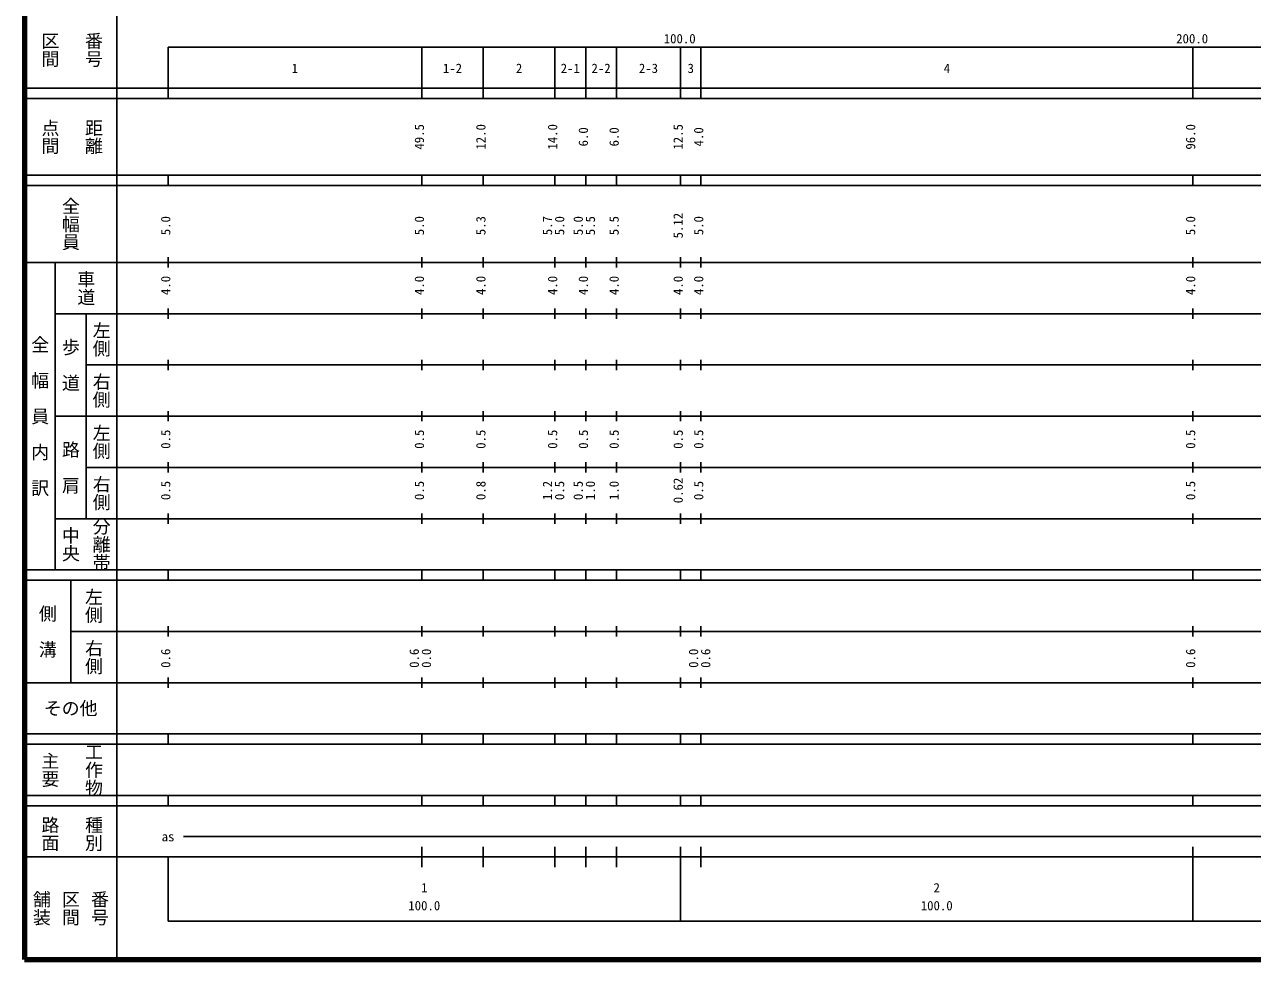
# Model space of a CAD drawing. Units: millimetres on the paper, enlarged 1000 times. Extents: x 40000 to 680000, y 20000 to 380000.
# Drawn here: x 40000 to 279611, y 20000 to 202409 of the extents above; entities that cross this region are included whole.
import ezdxf
from ezdxf.enums import TextEntityAlignment as Align

# ---------------------------------------------------------------- set-up
doc = ezdxf.new("R2010")
doc.units = ezdxf.units.MM
doc.header["$LTSCALE"] = 1000
doc.layers.add('M-TTL', color=2, linetype='Continuous', lineweight=140)
doc.layers.add('M-TTL-BAND', color=7, linetype='Continuous', lineweight=25)
doc.styles.add('@ＭＳ ゴシック', font='')
doc.styles.add('ＭＳ ゴシック', font='')
doc.styles.get('@ＭＳ ゴシック').set_extended_font_data('@MS Gothic')
doc.styles.get('ＭＳ ゴシック').set_extended_font_data('MS Gothic')

msp = doc.modelspace()

# ---------------------------------------------------------------- linework, layer by layer
at = {"layer": 'M-TTL'}
for p, q in [((40000, 380000), (40000, 20000)), ((40000, 20000), (680000, 20000))]:
    msp.add_line(p, q, dxfattribs=at)
at = {"layer": 'M-TTL-BAND'}
for p, q in [((58000, 370000), (58000, 20000)), ((68000, 198000), (579000, 198000)), ((68000, 198000), (68000, 188000)), ((117500, 188000), (117500, 198000)), ((129500, 188000), (129500, 198000)), ((143500, 188000), (143500, 198000)), ((149500, 188000), (149500, 198000)), ((155500, 188000), (155500, 198000)), ((168000, 188000), (168000, 198000)), ((172000, 188000), (172000, 198000)), ((268000, 188000), (268000, 198000)), ((40000, 190000), (579000, 190000)), ((40000, 188000), (579000, 188000)), ((40000, 173000), (579000, 173000)), ((68000, 171000), (68000, 173000)), ((117500, 171000), (117500, 173000)), ((129500, 171000), (129500, 173000)), ((143500, 171000), (143500, 173000)), ((149500, 171000), (149500, 173000)), ((155500, 171000), (155500, 173000)), ((168000, 171000), (168000, 173000)), ((172000, 171000), (172000, 173000)), ((268000, 171000), (268000, 173000)), ((40000, 171000), (579000, 171000)), ((40000, 156000), (579000, 156000)), ((46000, 96000), (46000, 156000)), ((68000, 155000), (68000, 157000)), ((117500, 155000), (117500, 157000)), ((129500, 155000), (129500, 157000)), ((143500, 155000), (143500, 157000)), ((149500, 155000), (149500, 157000)), ((155500, 155000), (155500, 157000)), ((168000, 155000), (168000, 157000)), ((172000, 155000), (172000, 157000)), ((268000, 155000), (268000, 157000)), ((68000, 145000), (68000, 147000)), ((117500, 145000), (117500, 147000)), ((129500, 145000), (129500, 147000)), ((143500, 145000), (143500, 147000)), ((149500, 145000), (149500, 147000)), ((155500, 145000), (155500, 147000)), ((168000, 145000), (168000, 147000)), ((172000, 145000), (172000, 147000)), ((268000, 145000), (268000, 147000)), ((46000, 146000), (579000, 146000)), ((52000, 146000), (52000, 106000)), ((68000, 135000), (68000, 137000)), ((117500, 135000), (117500, 137000)), ((129500, 135000), (129500, 137000)), ((143500, 135000), (143500, 137000)), ((149500, 135000), (149500, 137000)), ((155500, 135000), (155500, 137000)), ((168000, 135000), (168000, 137000)), ((172000, 135000), (172000, 137000)), ((268000, 135000), (268000, 137000)), ((52000, 136000), (579000, 136000)), ((68000, 125000), (68000, 127000)), ((117500, 125000), (117500, 127000)), ((129500, 125000), (129500, 127000)), ((143500, 125000), (143500, 127000)), ((149500, 125000), (149500, 127000)), ((155500, 125000), (155500, 127000)), ((168000, 125000), (168000, 127000)), ((172000, 125000), (172000, 127000)), ((268000, 125000), (268000, 127000)), ((46000, 126000), (579000, 126000)), ((52000, 116000), (579000, 116000)), ((68000, 115000), (68000, 117000)), ((117500, 115000), (117500, 117000)), ((129500, 115000), (129500, 117000)), ((143500, 115000), (143500, 117000)), ((149500, 115000), (149500, 117000)), ((155500, 115000), (155500, 117000)), ((168000, 115000), (168000, 117000)), ((172000, 115000), (172000, 117000)), ((268000, 115000), (268000, 117000)), ((46000, 106000), (579000, 106000)), ((68000, 105000), (68000, 107000)), ((117500, 105000), (117500, 107000)), ((129500, 105000), (129500, 107000)), ((143500, 105000), (143500, 107000)), ((149500, 105000), (149500, 107000)), ((155500, 105000), (155500, 107000)), ((168000, 105000), (168000, 107000)), ((172000, 105000), (172000, 107000)), ((268000, 105000), (268000, 107000)), ((40000, 96000), (579000, 96000)), ((68000, 94000), (68000, 96000)), ((117500, 94000), (117500, 96000)), ((129500, 94000), (129500, 96000)), ((143500, 94000), (143500, 96000)), ((149500, 94000), (149500, 96000)), ((155500, 94000), (155500, 96000)), ((168000, 94000), (168000, 96000)), ((172000, 94000), (172000, 96000)), ((268000, 94000), (268000, 96000)), ((40000, 94000), (579000, 94000)), ((49000, 94000), (49000, 74000)), ((49000, 84000), (579000, 84000)), ((68000, 83000), (68000, 85000)), ((117500, 83000), (117500, 85000)), ((129500, 83000), (129500, 85000)), ((143500, 83000), (143500, 85000)), ((149500, 83000), (149500, 85000)), ((155500, 83000), (155500, 85000)), ((168000, 83000), (168000, 85000)), ((172000, 83000), (172000, 85000)), ((268000, 83000), (268000, 85000)), ((68000, 73000), (68000, 75000)), ((117500, 73000), (117500, 75000)), ((129500, 73000), (129500, 75000)), ((143500, 73000), (143500, 75000)), ((149500, 73000), (149500, 75000)), ((155500, 73000), (155500, 75000)), ((168000, 73000), (168000, 75000)), ((172000, 73000), (172000, 75000)), ((268000, 73000), (268000, 75000)), ((40000, 74000), (579000, 74000)), ((40000, 64000), (579000, 64000)), ((68000, 62000), (68000, 64000)), ((117500, 62000), (117500, 64000)), ((129500, 62000), (129500, 64000)), ((143500, 62000), (143500, 64000)), ((149500, 62000), (149500, 64000)), ((155500, 62000), (155500, 64000)), ((168000, 62000), (168000, 64000)), ((172000, 62000), (172000, 64000)), ((268000, 62000), (268000, 64000)), ((40000, 62000), (579000, 62000)), ((40000, 52000), (579000, 52000)), ((68000, 50000), (68000, 52000)), ((117500, 50000), (117500, 52000)), ((129500, 50000), (129500, 52000)), ((143500, 50000), (143500, 52000)), ((149500, 50000), (149500, 52000)), ((155500, 50000), (155500, 52000)), ((168000, 50000), (168000, 52000)), ((172000, 50000), (172000, 52000)), ((268000, 50000), (268000, 52000)), ((40000, 50000), (579000, 50000)), ((71000, 44000), (293700, 44000)), ((117500, 38000), (117500, 42000)), ((129500, 38000), (129500, 42000)), ((143500, 38000), (143500, 42000)), ((149500, 38000), (149500, 42000)), ((155500, 38000), (155500, 42000)), ((168000, 27500), (168000, 42000)), ((172000, 38000), (172000, 42000)), ((268000, 27500), (268000, 42000)), ((40000, 40000), (579000, 40000)), ((68000, 40000), (68000, 27500)), ((68000, 27500), (579000, 27500))]:
    msp.add_line(p, q, dxfattribs=at)

# ---------------------------------------------------------------- texts
at = {"layer": 'M-TTL-BAND', "style": '@ＭＳ ゴシック'}
for s, p in [('区間', (45000, 197500)), ('番号', (53500, 197500)), ('点間', (45000, 180500)), ('距離', (53500, 180500)), ('全幅員', (49000, 163500)), ('車道', (52000, 151000)), ('左側', (55000, 141000)), ('全\u3000幅\u3000員\u3000内\u3000訳', (43000, 126000)), ('歩\u3000道', (49000, 136000)), ('右側', (55000, 131000)), ('左側', (55000, 121000)), ('路\u3000肩', (49000, 116000)), ('右側', (55000, 111000)), ('分離帯', (55000, 101000)), ('中央', (49000, 101000)), ('左側', (53500, 89000)), ('側\u3000溝', (44500, 84000)), ('右側', (53500, 79000)), ('主要', (45000, 57000)), ('工作物', (53500, 57000)), ('路面', (45000, 44500)), ('種別', (53500, 44500)), ('舗装', (43333, 30000)), ('区間', (49000, 30000)), ('番号', (54667, 30000))]:
    msp.add_text(s, height=2566, rotation=270, dxfattribs=at).set_placement(p, align=Align.MIDDLE_CENTER)
at = {"layer": 'M-TTL-BAND', "style": 'ＭＳ ゴシック'}
for s, p in [('100.0', (167844, 198195)), ('200.0', (267844, 198195)), ('1', (92750, 192405)), ('1-2', (123500, 192405)), ('2', (136500, 192405)), ('2-1', (146500, 192405)), ('2-2', (152500, 192405)), ('2-3', (161750, 192405)), ('3', (170000, 192405)), ('4', (220000, 192405)), ('as', (68000, 42500)), ('1', (118000, 32523)), ('2', (218000, 32523)), ('100.0', (118000, 29033)), ('100.0', (218000, 29033))]:
    msp.add_text(s, height=1833, dxfattribs=at).set_placement(p, align=Align.BOTTOM_CENTER)
for s, p in [('49.5', (118500, 180500)), ('12.0', (130500, 180500)), ('14.0', (144500, 180500)), ('6.0', (150500, 180500)), ('6.0', (156500, 180500)), ('12.5', (169000, 180500)), ('4.0', (173000, 180500)), ('96.0', (269000, 180500)), ('5.12', (169000, 163174)), ('5.0', (69000, 163174)), ('5.0', (118500, 163174)), ('5.3', (130500, 163174)), ('5.7', (143500, 163174)), ('5.0', (145870, 163174)), ('5.0', (149500, 163174)), ('5.5', (151870, 163174)), ('5.5', (156500, 163174)), ('5.0', (173000, 163174)), ('5.0', (269000, 163174)), ('4.0', (69000, 151500)), ('4.0', (118500, 151500)), ('4.0', (130500, 151500)), ('4.0', (144500, 151500)), ('4.0', (150500, 151500)), ('4.0', (156500, 151500)), ('4.0', (169000, 151500)), ('4.0', (173000, 151500)), ('4.0', (269000, 151500)), ('0.5', (69000, 121500)), ('0.5', (118500, 121500)), ('0.5', (130500, 121500)), ('0.5', (144500, 121500)), ('0.5', (150500, 121500)), ('0.5', (156500, 121500)), ('0.5', (169000, 121500)), ('0.5', (173000, 121500)), ('0.5', (269000, 121500)), ('0.5', (69000, 111500)), ('0.5', (118500, 111500)), ('0.8', (130500, 111500)), ('1.2', (143500, 111500)), ('0.5', (145870, 111500)), ('0.5', (149500, 111500)), ('1.0', (151870, 111500)), ('1.0', (156500, 111500)), ('0.62', (169000, 111500)), ('0.5', (173000, 111500)), ('0.5', (269000, 111500)), ('0.6', (69000, 78764)), ('0.6', (117500, 78764)), ('0.0', (119870, 78764)), ('0.0', (172000, 78764)), ('0.6', (174370, 78764)), ('0.6', (269000, 78764))]:
    msp.add_text(s, height=1833, rotation=90, dxfattribs=at).set_placement(p, align=Align.BOTTOM_CENTER)
msp.add_text('その他', height=2566, dxfattribs=at).set_placement((49000, 69000), align=Align.MIDDLE_CENTER)

doc.saveas('drawing.dxf')
